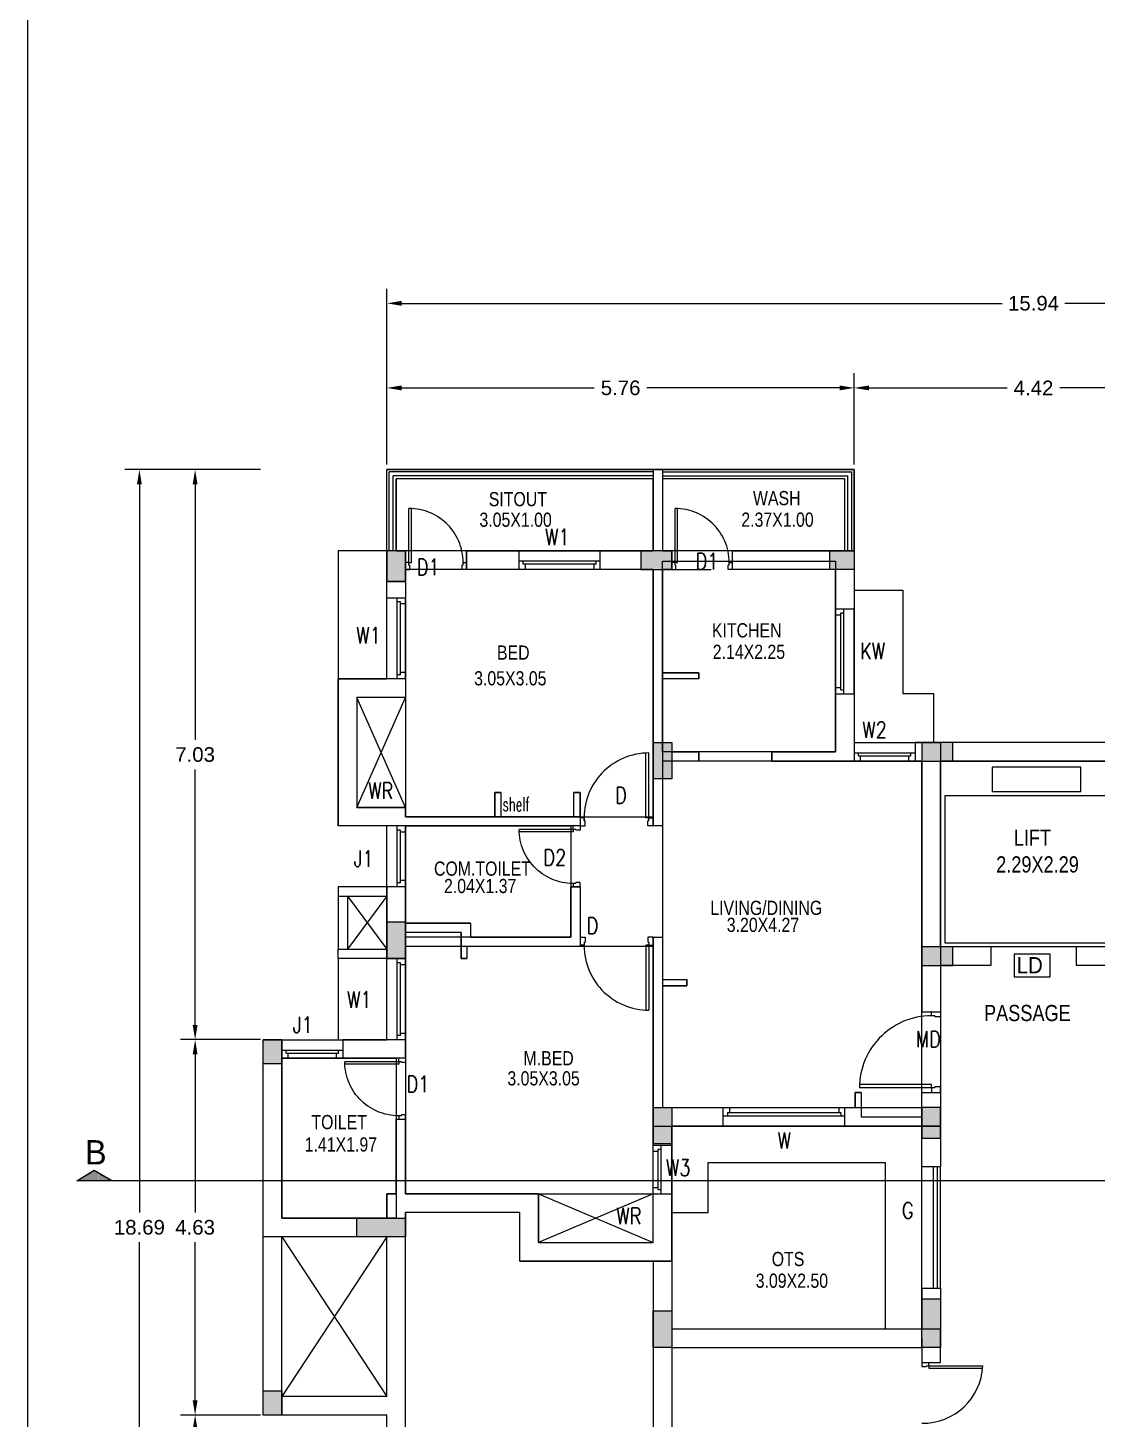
# Model space of a CAD drawing. Header units: metres. Extents: x 10 to 343, y 349 to 530.
# Drawn here: x 227.83 to 241.01, y 434.44 to 451.6 of the extents above; entities that cross this region are included whole.
import ezdxf

# ---------------------------------------------------------------- set-up
doc = ezdxf.new("R2010")
doc.units = ezdxf.units.M
for name, pattern in [('CENTER2', [1.125, 0.75, -0.125, 0.125, -0.125]), ('DASHED2', [0.375, 0.25, -0.125]), ('HIDDEN', [0.375, 0.25, -0.125]), ('HIDDEN2', [0.1875, 0.125, -0.0625])]:
    doc.linetypes.add(name, pattern=pattern)
for name, color, linetype in [('BLK_2_FLR_0_BLT_UP_AREA', 7, 'Continuous'), ('BLK_2_FLR_0_CARPET_AREA', 7, 'Continuous'), ('BLK_2_FLR_0_KITCHEN', 1, 'Continuous'), ('BLK_2_FLR_0_LIFT_1', 30, 'Continuous'), ('BLK_2_FLR_0_REGULAR_ROOM_1', 1, 'Continuous'), ('BLK_2_FLR_0_REGULAR_ROOM_2', 1, 'Continuous'), ('BLK_2_FLR_0_REGULAR_ROOM_3', 1, 'Continuous'), ('BLK_2_FLR_0_UNITFA_3', 234, 'Continuous'), ('BLK_2_FLR_0_WC_BATH_1', 223, 'Continuous'), ('S-COLUMN HATCH', 35, 'HIDDEN'), ('S-COLUMN LINE', 41, 'HIDDEN')]:
    doc.layers.add(name, color=color, linetype=linetype)
doc.styles.add('m', font='micross.ttf', dxfattribs={"width": 0.9, "height": 350})
doc.styles.get("Standard").update_dxf_attribs({"font": 'arial.ttf'})
doc.styles.add('style1', font='micross.ttf')
doc.styles.add('style10', font='micross.ttf', dxfattribs={"width": 0.8, "height": 150})
doc.styles.add('style13', font='romans.shx', dxfattribs={"width": 0.75, "height": 250})
doc.styles.add('style6', font='romans.shx', dxfattribs={"width": 0.8})
doc.dimstyles.get("Standard").update_dxf_attribs({"dimtxt": 0.18, "dimasz": 0.18, "dimexe": 0.18, "dimexo": 0.0625, "dimgap": 0.09, "dimtad": 0, "dimtih": 1, "dimtoh": 1, "dimzin": 0, "dimdsep": 46, "dimtxsty": 'Standard', "dimcen": 0.09, "dimadec": 0, "dimazin": 0, "dimtfac": 1, "dimtofl": 0, "dimtmove": 0, "dimatfit": 3, "dimfxl": 0, "dimtolj": 1, "dimtzin": 0, "dimarcsym": 0})

# ---------------------------------------------------------------- blocks, each defined once
blk = doc.blocks.new('A$C2FFF6C69')
at = {"layer": 'S-COLUMN HATCH', "linetype": 'ByBlock'}
for points in [[(230, -380), (0, -380), (0, 0), (230, 0)], [(5460, 0), (5760, 0), (5760, -230), (5460, -230)], [(10180, 0), (10480, 0), (10480, -230), (10180, -230)], [(15710, 0), (15940, 0), (15940, -380), (15710, -380)], [(3510, 0), (3510, -230), (3130, -230), (3130, 0)], [(12810, 0), (12810, -230), (12430, -230), (12430, 0)], [(3280, -2365), (3510, -2365), (3510, -2815), (3280, -2815)], [(6975, -2365), (6975, -2595), (6595, -2595), (6595, -2365)], [(9345, -2365), (9345, -2595), (8965, -2595), (8965, -2365)], [(12430, -2365), (12660, -2365), (12660, -2815), (12430, -2815)], [(0, -5030), (230, -5030), (230, -4580), (0, -4580)], [(15710, -5030), (15940, -5030), (15940, -4580), (15710, -4580)], [(6975, -4885), (6975, -5115), (6595, -5115), (6595, -4885)], [(9345, -4885), (9345, -5115), (8965, -5115), (8965, -4885)], [(-1525, -6030), (-1295, -6030), (-1295, -6330), (-1525, -6330)], [(17465, -6030), (17235, -6030), (17235, -6330), (17465, -6330)], [(12660, -7245), (12430, -7245), (12430, -6795), (12660, -6795)], [(3510, -7315), (3280, -7315), (3280, -6865), (3510, -6865)], [(6825, -7245), (6595, -7245), (6595, -6865), (6825, -6865)], [(9345, -7245), (9115, -7245), (9115, -6865), (9345, -6865)], [(230, -8230), (-370, -8230), (-370, -8460), (115, -8460), (230, -8460)], [(15710, -8230), (16310, -8230), (16310, -8460), (15825, -8460), (15710, -8460)], [(6825, -9825), (6825, -9225), (6595, -9225), (6595, -9710), (6595, -9825)], [(9345, -9825), (9345, -9225), (9115, -9225), (9115, -9710), (9115, -9825)], [(3510, -9825), (3280, -9825), (3280, -9375), (3510, -9375)], [(12660, -9825), (12430, -9825), (12430, -9375), (12660, -9375)], [(-1525, -10360), (-1295, -10360), (-1295, -10660), (-1525, -10660)], [(17465, -10360), (17235, -10360), (17235, -10660), (17465, -10660)], [(0, -11660), (230, -11660), (230, -12110), (0, -12110)], [(15710, -11660), (15940, -11660), (15940, -12110), (15710, -12110)], [(3280, -13875), (3510, -13875), (3510, -14325), (3280, -14325)], [(6595, -13875), (6825, -13875), (6825, -14325), (6595, -14325)], [(9115, -13875), (9345, -13875), (9345, -14325), (9115, -14325)], [(12430, -13875), (12660, -13875), (12660, -14325), (12430, -14325)], [(230, -16690), (0, -16690), (0, -16310), (230, -16310)], [(3130, -16690), (3130, -16460), (3510, -16460), (3510, -16690)], [(5460, -16460), (5760, -16460), (5760, -16690), (5460, -16690)], [(10180, -16460), (10480, -16460), (10480, -16690), (10180, -16690)], [(12430, -16690), (12430, -16460), (12810, -16460), (12810, -16690)], [(15710, -16310), (15940, -16310), (15940, -16690), (15710, -16690)]]:
    blk.add_hatch(color=256, dxfattribs=at).paths.add_polyline_path(points)
at = {"layer": 'S-COLUMN LINE', "linetype": 'ByBlock'}
for points in [[(0, -380), (230, -380), (230, 0), (0, 0)], [(5460, 0), (5760, 0), (5760, -230), (5460, -230)], [(10180, 0), (10480, 0), (10480, -230), (10180, -230)], [(15940, -380), (15710, -380), (15710, 0), (15940, 0)], [(3510, -230), (3510, 0), (3130, 0), (3130, -230)], [(12430, -230), (12430, 0), (12810, 0), (12810, -230)], [(3280, -2365), (3510, -2365), (3510, -2815), (3280, -2815)], [(6975, -2595), (6975, -2365), (6595, -2365), (6595, -2595)], [(9345, -2595), (9345, -2365), (8965, -2365), (8965, -2595)], [(12430, -2365), (12660, -2365), (12660, -2815), (12430, -2815)], [(0, -5030), (230, -5030), (230, -4580), (0, -4580)], [(15710, -5030), (15940, -5030), (15940, -4580), (15710, -4580)], [(6975, -5115), (6975, -4885), (6595, -4885), (6595, -5115)], [(9345, -5115), (9345, -4885), (8965, -4885), (8965, -5115)], [(-1525, -6030), (-1295, -6030), (-1295, -6330), (-1525, -6330)], [(17465, -6030), (17235, -6030), (17235, -6330), (17465, -6330)], [(12660, -7245), (12430, -7245), (12430, -6795), (12660, -6795)], [(3510, -7315), (3280, -7315), (3280, -6865), (3510, -6865)], [(6595, -7245), (6825, -7245), (6825, -6865), (6595, -6865)], [(9115, -7245), (9345, -7245), (9345, -6865), (9115, -6865)], [(-370, -8460), (-370, -8230), (230, -8230), (230, -8460)], [(16310, -8460), (16310, -8230), (15710, -8230), (15710, -8460)], [(6595, -9225), (6825, -9225), (6825, -9825), (6595, -9825)], [(9115, -9225), (9345, -9225), (9345, -9825), (9115, -9825)], [(3510, -9825), (3280, -9825), (3280, -9375), (3510, -9375)], [(12660, -9825), (12430, -9825), (12430, -9375), (12660, -9375)], [(-1525, -10360), (-1295, -10360), (-1295, -10660), (-1525, -10660)], [(17465, -10360), (17235, -10360), (17235, -10660), (17465, -10660)], [(0, -11660), (230, -11660), (230, -12110), (0, -12110)], [(15710, -11660), (15940, -11660), (15940, -12110), (15710, -12110)], [(3280, -13875), (3510, -13875), (3510, -14325), (3280, -14325)], [(6595, -13875), (6825, -13875), (6825, -14325), (6595, -14325)], [(9115, -13875), (9345, -13875), (9345, -14325), (9115, -14325)], [(12430, -13875), (12660, -13875), (12660, -14325), (12430, -14325)], [(0, -16310), (230, -16310), (230, -16690), (0, -16690)], [(3510, -16460), (3510, -16690), (3130, -16690), (3130, -16460)], [(5460, -16460), (5760, -16460), (5760, -16690), (5460, -16690)], [(10180, -16460), (10480, -16460), (10480, -16690), (10180, -16690)], [(12430, -16460), (12430, -16690), (12810, -16690), (12810, -16460)], [(15940, -16310), (15710, -16310), (15710, -16690), (15940, -16690)]]:
    blk.add_lwpolyline(points, close=True, dxfattribs=at)
blk = doc.blocks.new('*D16')
at = {"color": 0, "lineweight": -2, "ltscale": 400}
for p, q in [((232.253, 446.214), (232.253, 447.339)), ((238.013, 446.214), (238.013, 447.339)), ((232.433, 447.159), (234.809, 447.159)), ((237.833, 447.159), (235.456, 447.159))]:
    blk.add_line(p, q, dxfattribs=at)
at = {"color": 0, "ltscale": 400}
for points in [[(232.433, 447.189), (232.433, 447.129), (232.253, 447.159)], [(237.833, 447.189), (237.833, 447.129), (238.013, 447.159)]]:
    blk.add_solid(points, dxfattribs=at)
at = {"layer": 'Defpoints', "color": 0, "ltscale": 400}
for p in [(238.013, 447.159), (232.253, 446.152), (238.013, 446.152)]:
    blk.add_point(p, dxfattribs=at)
at = {"color": 0, "ltscale": 400, "insert": (235.133, 447.159), "char_height": 0.18, "attachment_point": 5}
blk.add_mtext('\\A1;5.76', dxfattribs=at)
blk = doc.blocks.new('*D17')
at = {"color": 0, "lineweight": -2, "ltscale": 400}
for p, q in [((238.013, 446.214), (238.013, 447.339)), ((242.433, 446.214), (242.433, 447.339)), ((238.193, 447.159), (239.896, 447.159)), ((242.253, 447.159), (240.549, 447.159))]:
    blk.add_line(p, q, dxfattribs=at)
at = {"color": 0, "ltscale": 400}
for points in [[(238.193, 447.189), (238.193, 447.129), (238.013, 447.159)], [(242.253, 447.189), (242.253, 447.129), (242.433, 447.159)]]:
    blk.add_solid(points, dxfattribs=at)
at = {"layer": 'Defpoints', "color": 0, "ltscale": 400}
for p in [(242.433, 447.159), (238.013, 446.152), (242.433, 446.152)]:
    blk.add_point(p, dxfattribs=at)
at = {"color": 0, "ltscale": 400, "insert": (240.223, 447.159), "char_height": 0.18, "attachment_point": 5}
blk.add_mtext('\\A1;4.42', dxfattribs=at)
blk = doc.blocks.new('*D19')
at = {"color": 0, "lineweight": -2, "ltscale": 400}
for p, q in [((232.253, 446.214), (232.253, 448.382)), ((248.193, 446.214), (248.193, 448.382)), ((232.433, 448.202), (239.838, 448.202)), ((248.013, 448.202), (240.607, 448.202))]:
    blk.add_line(p, q, dxfattribs=at)
at = {"color": 0, "ltscale": 400}
for points in [[(232.433, 448.232), (232.433, 448.172), (232.253, 448.202)], [(248.013, 448.232), (248.013, 448.172), (248.193, 448.202)]]:
    blk.add_solid(points, dxfattribs=at)
at = {"layer": 'Defpoints', "color": 0, "ltscale": 400}
for p in [(248.193, 448.202), (232.253, 446.152), (248.193, 446.152)]:
    blk.add_point(p, dxfattribs=at)
at = {"color": 0, "ltscale": 400, "insert": (240.223, 448.202), "char_height": 0.18, "attachment_point": 5}
blk.add_mtext('\\A1;15.94', dxfattribs=at)
blk = doc.blocks.new('*D20')
at = {"color": 0, "lineweight": -2, "ltscale": 400}
for p, q in [((230.693, 446.152), (229.708, 446.152)), ((229.888, 445.972), (229.888, 442.819)), ((229.888, 439.302), (229.888, 442.455)), ((230.693, 439.122), (229.708, 439.122))]:
    blk.add_line(p, q, dxfattribs=at)
at = {"color": 0, "ltscale": 400}
for points in [[(229.858, 445.972), (229.918, 445.972), (229.888, 446.152)], [(229.858, 439.302), (229.918, 439.302), (229.888, 439.122)]]:
    blk.add_solid(points, dxfattribs=at)
at = {"layer": 'Defpoints', "color": 0, "ltscale": 400}
for p in [(230.755, 446.152), (229.888, 439.122), (230.755, 439.122)]:
    blk.add_point(p, dxfattribs=at)
at = {"color": 0, "ltscale": 400, "insert": (229.888, 442.637), "char_height": 0.18, "attachment_point": 5}
blk.add_mtext('\\A1;7.03', dxfattribs=at)
blk = doc.blocks.new('*D21')
at = {"color": 0, "lineweight": -2, "ltscale": 400}
for p, q in [((230.693, 439.122), (229.708, 439.122)), ((229.888, 438.942), (229.888, 436.989)), ((229.888, 434.672), (229.888, 436.625)), ((230.693, 434.492), (229.708, 434.492))]:
    blk.add_line(p, q, dxfattribs=at)
at = {"color": 0, "ltscale": 400}
for points in [[(229.858, 438.942), (229.918, 438.942), (229.888, 439.122)], [(229.858, 434.672), (229.918, 434.672), (229.888, 434.492)]]:
    blk.add_solid(points, dxfattribs=at)
at = {"layer": 'Defpoints', "color": 0, "ltscale": 400}
for p in [(229.888, 439.122), (230.755, 439.122), (230.755, 434.492)]:
    blk.add_point(p, dxfattribs=at)
at = {"color": 0, "ltscale": 400, "insert": (229.888, 436.807), "char_height": 0.18, "attachment_point": 5}
blk.add_mtext('\\A1;4.63', dxfattribs=at)
blk = doc.blocks.new('*D22')
at = {"color": 0, "lineweight": -2, "ltscale": 400}
for p, q in [((230.693, 434.492), (229.708, 434.492)), ((229.888, 434.312), (229.888, 431.659)), ((229.888, 428.642), (229.888, 431.295)), ((230.693, 428.462), (229.708, 428.462))]:
    blk.add_line(p, q, dxfattribs=at)
at = {"color": 0, "ltscale": 400}
for points in [[(229.858, 434.312), (229.918, 434.312), (229.888, 434.492)], [(229.858, 428.642), (229.918, 428.642), (229.888, 428.462)]]:
    blk.add_solid(points, dxfattribs=at)
at = {"layer": 'Defpoints', "color": 0, "ltscale": 400}
for p in [(229.888, 434.492), (230.755, 434.492), (230.755, 428.462)]:
    blk.add_point(p, dxfattribs=at)
at = {"color": 0, "ltscale": 400, "insert": (229.888, 431.477), "char_height": 0.18, "attachment_point": 5}
blk.add_mtext('\\A1;6.03', dxfattribs=at)
blk = doc.blocks.new('*D23')
at = {"color": 0, "lineweight": -2, "ltscale": 400}
for p, q in [((230.693, 446.152), (229.021, 446.152)), ((229.201, 445.972), (229.201, 436.989)), ((229.201, 427.642), (229.201, 436.625)), ((230.693, 427.462), (229.021, 427.462))]:
    blk.add_line(p, q, dxfattribs=at)
at = {"color": 0, "ltscale": 400}
for points in [[(229.171, 445.972), (229.231, 445.972), (229.201, 446.152)], [(229.171, 427.642), (229.231, 427.642), (229.201, 427.462)]]:
    blk.add_solid(points, dxfattribs=at)
at = {"layer": 'Defpoints', "color": 0, "ltscale": 400}
for p in [(230.755, 446.152), (229.201, 427.462), (230.755, 427.462)]:
    blk.add_point(p, dxfattribs=at)
at = {"color": 0, "ltscale": 400, "insert": (229.201, 436.807), "char_height": 0.18, "attachment_point": 5}
blk.add_mtext('\\A1;18.69', dxfattribs=at)

msp = doc.modelspace()

# ---------------------------------------------------------------- hatches: boundary and pattern name
at = {"ltscale": 400}
h = msp.add_hatch(dxfattribs=at)
h.set_pattern_fill('DOTS', color=256, scale=0.1, angle=360, style=0)
h.set_pattern_definition([(1e-14, (324.372027, 454.785127), (0.003125, 0.00625), [0, -0.00625])])
h.paths.add_polyline_path([(228.6424, 437.5124), (228.4291, 437.3814), (228.8686, 437.3814)])

# ---------------------------------------------------------------- linework, layer by layer
for p, q in [((235.5326, 446.1517), (232.2526, 446.1517)), ((232.2526, 445.1517), (232.2526, 446.1517)), ((232.2801, 445.1517), (232.2801, 446.1242)), ((235.5326, 446.1242), (232.2801, 446.1242)), ((235.6476, 446.1517), (235.5326, 446.1517)), ((235.5326, 446.1517), (235.5326, 445.1517)), ((235.6476, 446.1517), (235.6476, 445.1517)), ((238.0126, 446.1517), (235.6476, 446.1517)), ((235.6476, 446.1242), (237.9851, 446.1242)), ((237.9851, 445.1517), (237.9851, 446.1242)), ((238.0126, 445.1517), (238.0126, 446.1517)), ((232.3301, 445.1517), (232.3301, 446.0742)), ((235.5326, 446.0742), (232.3301, 446.0742)), ((235.5326, 446.0367), (232.3676, 446.0367)), ((232.3676, 445.1517), (232.3676, 446.0367)), ((235.6476, 446.0742), (237.9351, 446.0742)), ((237.8976, 446.0367), (235.6476, 446.0367)), ((237.8976, 445.1517), (237.8976, 446.0367)), ((237.9351, 445.1517), (237.9351, 446.0742)), ((232.4826, 445.1517), (232.2526, 445.1517)), ((232.2526, 444.7717), (232.2526, 445.1517)), ((233.2326, 445.1517), (232.4826, 445.1517)), ((232.4826, 444.7717), (232.4826, 445.1517)), ((233.2326, 445.1517), (233.2326, 444.9217)), ((233.8826, 445.1517), (233.2326, 445.1517)), ((233.8826, 444.9217), (233.8826, 445.1517)), ((233.8826, 444.9217), (233.8826, 445.1517)), ((235.5326, 445.1517), (234.8826, 445.1517)), ((234.8826, 444.9217), (234.8826, 445.1517)), ((235.7626, 445.1517), (235.6476, 445.1517)), ((236.5126, 445.1517), (235.7626, 445.1517)), ((235.7626, 444.9217), (235.7626, 445.1517)), ((238.0126, 445.1517), (236.5126, 445.1517)), ((236.5126, 444.9217), (236.5126, 445.1517)), ((238.0126, 445.1517), (238.0126, 444.4367)), ((233.8826, 444.9217), (233.2326, 444.9217)), ((235.5326, 444.9217), (234.8826, 444.9217)), ((235.5326, 444.9217), (235.5326, 441.7567)), ((235.6476, 444.9217), (235.6476, 441.7567)), ((235.7626, 444.9217), (235.6476, 444.9217)), ((237.7826, 444.9217), (236.5126, 444.9217)), ((237.7826, 444.9217), (237.7826, 444.4367)), ((232.4826, 444.7717), (232.2526, 444.7717)), ((232.2526, 444.5717), (232.2526, 444.7717)), ((232.4826, 444.7717), (232.4826, 444.5717)), ((232.2526, 444.5717), (232.4826, 444.5717)), ((237.7826, 444.4367), (238.0126, 444.4367)), ((237.7826, 444.4367), (238.0126, 444.4367)), ((231.6526, 443.5717), (231.6526, 441.7567)), ((232.4826, 443.5717), (231.6526, 443.5717)), ((232.4826, 443.5717), (232.4826, 443.3417)), ((235.6476, 443.6467), (236.0976, 443.6467)), ((236.0976, 443.6467), (235.6476, 443.6467)), ((236.0976, 443.6467), (235.6476, 443.6467)), ((236.0976, 443.5717), (235.6476, 443.5717)), ((236.0976, 443.5717), (236.0976, 443.6467)), ((237.7826, 443.3867), (237.7826, 442.6717)), ((237.7826, 443.3867), (238.0126, 443.3867)), ((238.0126, 443.3867), (238.0126, 442.5567)), ((231.8826, 443.3417), (231.8826, 441.9867)), ((232.4826, 443.3417), (231.8826, 443.3417)), ((232.4826, 443.3417), (232.4826, 441.9867)), ((238.8476, 442.7867), (238.8476, 439.4667)), ((238.8476, 442.7867), (239.0776, 442.7867)), ((239.0776, 442.7867), (239.0776, 439.4667)), ((241.3676, 442.7867), (239.0776, 442.7867)), ((236.0976, 442.6717), (235.7626, 442.6717)), ((236.0976, 442.5567), (235.7626, 442.5567)), ((236.0976, 442.5567), (236.0976, 442.6717)), ((236.9976, 442.6717), (236.9976, 442.5567)), ((236.9976, 442.6717), (237.7826, 442.6717)), ((236.9976, 442.6717), (236.9976, 442.5567)), ((236.9976, 442.6717), (237.7826, 442.6717)), ((236.9976, 442.5567), (238.0126, 442.5567)), ((236.9976, 442.5567), (238.0126, 442.5567)), ((241.3676, 442.5567), (239.0776, 442.5567)), ((233.5826, 442.1717), (233.5826, 441.8717)), ((233.6576, 442.1717), (233.5826, 442.1717)), ((233.6576, 442.1717), (233.6576, 441.8717)), ((234.5576, 441.8717), (234.5576, 442.1717)), ((234.6326, 442.1717), (234.5576, 442.1717)), ((234.6326, 441.8717), (234.6326, 442.1717)), ((232.4826, 441.9867), (231.8826, 441.9867)), ((232.4826, 441.8717), (232.4826, 441.9867)), ((234.6326, 441.8717), (232.4826, 441.8717)), ((234.6326, 441.8717), (234.6326, 441.7567)), ((234.6326, 441.7567), (231.6526, 441.7567)), ((235.6476, 441.7567), (235.5326, 441.7567)), ((232.2526, 441.0067), (231.6526, 441.0067)), ((231.6526, 441.0067), (231.6526, 440.8917)), ((232.4826, 441.0067), (232.2526, 441.0067)), ((232.2526, 441.0067), (232.2526, 440.1217)), ((232.4826, 441.0067), (232.4826, 440.3867)), ((234.5176, 441.0067), (234.5176, 440.3867)), ((234.6326, 441.0067), (234.5176, 441.0067)), ((234.6326, 441.0067), (234.6326, 440.3867)), ((231.6526, 440.8917), (232.2526, 440.8917)), ((233.2826, 440.5567), (232.4826, 440.5567)), ((233.2826, 440.5567), (233.2826, 440.3867)), ((233.1676, 440.4417), (232.4826, 440.4417)), ((233.1676, 440.4417), (233.1676, 440.1217)), ((234.5176, 440.3867), (233.2826, 440.3867)), ((234.6326, 440.3867), (234.6326, 440.2717)), ((234.6326, 440.3867), (234.6326, 440.3867)), ((235.5326, 440.3867), (235.5326, 437.8217)), ((235.5326, 440.3867), (235.6476, 440.3867)), ((235.6476, 440.3867), (235.6476, 438.2867)), ((231.6526, 440.1217), (231.6526, 440.2367)), ((231.6526, 440.2367), (232.2526, 440.2367)), ((232.4826, 440.1217), (231.6526, 440.1217)), ((232.4826, 440.1217), (232.4826, 440.2717)), ((234.6326, 440.2717), (233.1676, 440.2717)), ((233.1676, 440.1217), (233.2376, 440.1217)), ((233.2376, 440.2717), (233.2376, 440.1217)), ((239.6976, 440.2667), (239.0776, 440.2667)), ((239.6976, 440.2667), (239.6976, 440.0367)), ((240.7476, 440.2667), (239.6976, 440.2667)), ((241.3676, 440.2667), (240.7476, 440.2667)), ((240.7476, 440.2667), (240.7476, 440.0367)), ((239.6976, 440.0367), (239.0776, 440.0367)), ((241.3676, 440.0367), (240.7476, 440.0367)), ((235.6476, 439.8617), (235.9476, 439.8617)), ((235.6476, 439.7867), (235.9476, 439.7867)), ((235.9476, 439.7867), (235.9476, 439.8617)), ((238.8476, 439.4667), (239.0776, 439.4667)), ((230.7276, 436.6917), (230.7276, 439.1217)), ((230.9576, 439.1217), (230.7276, 439.1217)), ((230.9576, 436.9217), (230.9576, 439.1217)), ((231.7076, 439.1217), (231.7076, 438.8917)), ((232.4826, 439.1217), (231.7076, 439.1217)), ((232.4826, 438.8917), (232.4826, 439.1217)), ((232.4826, 438.8917), (231.7076, 438.8917)), ((235.6476, 438.2867), (236.3976, 438.2867)), ((236.3976, 438.0567), (236.3976, 438.2867)), ((237.8976, 438.0567), (237.8976, 438.2867)), ((237.8976, 438.2867), (238.0976, 438.2867)), ((239.0776, 438.2867), (239.0776, 438.0567)), ((232.3676, 438.1417), (232.4826, 438.1417)), ((232.3676, 438.1417), (232.3676, 437.2217)), ((232.4826, 437.2217), (232.4826, 438.1417)), ((235.5326, 438.0567), (236.3976, 438.0567)), ((235.7626, 437.8217), (235.7626, 438.0567)), ((237.8976, 438.0567), (239.0776, 438.0567)), ((238.8476, 437.9567), (238.8476, 438.0567)), ((239.0776, 437.9567), (239.0776, 438.0567)), ((235.5326, 437.8217), (235.7626, 437.8217)), ((238.8476, 436.0567), (238.8476, 437.5567)), ((238.8476, 437.5567), (239.0776, 437.5567)), ((238.9901, 436.0567), (238.9901, 437.5567)), ((239.0401, 436.0567), (239.0401, 437.5567)), ((239.0776, 436.0567), (239.0776, 437.5567)), ((232.3676, 437.3814), (232.2526, 437.3814)), ((232.3676, 437.2217), (232.2526, 437.2217)), ((232.2526, 437.2217), (232.2526, 436.9217)), ((234.1226, 437.2217), (232.4826, 437.2217)), ((234.1226, 436.6217), (234.1226, 437.2217)), ((235.5326, 436.6217), (235.5326, 437.2217)), ((235.5326, 437.2217), (235.7626, 437.2217)), ((235.5326, 437.2217), (235.7626, 437.2217)), ((235.5326, 437.2217), (235.5326, 437.2217)), ((235.5326, 437.2217), (235.7626, 437.2217)), ((235.7626, 436.3917), (235.7626, 437.2217)), ((232.3676, 436.9217), (230.9576, 436.9217)), ((233.8926, 436.9917), (232.4826, 436.9917)), ((233.8926, 436.3917), (233.8926, 436.9917)), ((232.3676, 436.6917), (230.7276, 436.6917)), ((234.1226, 436.6217), (235.5326, 436.6217)), ((232.4826, 436.3917), (232.4826, 436.3917)), ((233.8926, 436.3917), (235.7626, 436.3917)), ((238.8476, 436.0567), (238.8476, 435.5567)), ((238.8476, 436.0567), (239.0776, 436.0567)), ((238.8476, 435.3267), (238.8476, 436.0567)), ((239.0776, 436.0567), (239.0776, 435.3267)), ((239.0776, 435.3267), (239.0776, 435.5567))]:
    msp.add_line(p, q, dxfattribs=at)
for p, q in [((232.5243, 445.005), (232.5243, 445.6724)), ((232.5555, 445.005), (232.5555, 445.6717)), ((235.8043, 445.005), (235.8043, 445.6724)), ((235.8355, 445.005), (235.8355, 445.6717)), ((234.8826, 445.1517), (233.8826, 445.1517)), ((232.5243, 445.005), (232.4826, 445.005)), ((232.4826, 444.9217), (232.5347, 444.9217)), ((232.5243, 444.9737), (232.5243, 445.005)), ((232.5243, 445.005), (232.5555, 445.005)), ((232.5243, 444.9737), (232.5347, 444.9737)), ((232.5347, 444.9217), (232.5347, 444.9737)), ((233.191, 444.9737), (233.1805, 444.9737)), ((233.1805, 444.9217), (233.1805, 444.9737)), ((233.2326, 444.9217), (233.1805, 444.9217)), ((233.191, 445.005), (233.2326, 445.005)), ((233.191, 444.9737), (233.191, 445.005)), ((234.8826, 445.0239), (233.8826, 445.0239)), ((234.8826, 444.9217), (233.8826, 444.9217)), ((233.9337, 444.9855), (233.9337, 445.0239)), ((234.8315, 444.9855), (233.9337, 444.9855)), ((233.9593, 444.9217), (233.9593, 444.9855)), ((234.806, 444.9217), (234.806, 444.9855)), ((234.8315, 444.9855), (234.8315, 445.0239)), ((235.8043, 445.005), (235.7626, 445.005)), ((235.7626, 444.9217), (235.8147, 444.9217)), ((235.8043, 444.9737), (235.8043, 445.005)), ((235.8043, 445.005), (235.8355, 445.005)), ((235.8043, 444.9737), (235.8147, 444.9737)), ((235.8147, 444.9217), (235.8147, 444.9737)), ((236.471, 444.9737), (236.4605, 444.9737)), ((236.4605, 444.9217), (236.4605, 444.9737)), ((236.5126, 444.9217), (236.4605, 444.9217)), ((236.471, 445.005), (236.5126, 445.005)), ((236.471, 444.9737), (236.471, 445.005)), ((232.2526, 443.5717), (232.2526, 444.5717)), ((232.3804, 443.5717), (232.3804, 444.5717)), ((232.4826, 443.5717), (232.4826, 444.5717)), ((232.4187, 444.5205), (232.3804, 444.5205)), ((232.4187, 443.6228), (232.4187, 444.5205)), ((232.4826, 444.495), (232.4187, 444.495)), ((237.7826, 443.3867), (237.7826, 444.4367)), ((237.8848, 443.3867), (237.8848, 444.4367)), ((238.0126, 443.3867), (238.0126, 444.4367)), ((237.7826, 444.36), (237.8465, 444.36)), ((237.8465, 443.4378), (237.8465, 444.3855)), ((237.8465, 444.3855), (237.8848, 444.3855)), ((232.4187, 443.6228), (232.3804, 443.6228)), ((232.4826, 443.6483), (232.4187, 443.6483)), ((237.7826, 443.4633), (237.8465, 443.4633)), ((237.8465, 443.4378), (237.8848, 443.4378)), ((238.0126, 442.7867), (238.7626, 442.7867)), ((235.4451, 441.8567), (235.4451, 442.6567)), ((235.4826, 441.8567), (235.4826, 442.6575)), ((238.0126, 442.6589), (238.7626, 442.6589)), ((238.0126, 442.5567), (238.7626, 442.5567)), ((238.0637, 442.6205), (238.0637, 442.6589)), ((238.0637, 442.6205), (238.7115, 442.6205)), ((238.0893, 442.5567), (238.0893, 442.6205)), ((238.686, 442.5567), (238.686, 442.6205)), ((238.7115, 442.6205), (238.7115, 442.6589)), ((234.6826, 441.8567), (234.6326, 441.8567)), ((234.6826, 441.8192), (234.6826, 441.8567)), ((234.6826, 441.8192), (234.6951, 441.8192)), ((234.6951, 441.7567), (234.6951, 441.8192)), ((235.4826, 441.8567), (235.4451, 441.8567)), ((235.4826, 441.8192), (235.4701, 441.8192)), ((235.4701, 441.7567), (235.4701, 441.8192)), ((235.4826, 441.8567), (235.5326, 441.8567)), ((235.4826, 441.8192), (235.4826, 441.8567)), ((232.2526, 441.0067), (232.2526, 441.7567)), ((232.4187, 441.7055), (232.3804, 441.7055)), ((232.4826, 441.68), (232.4187, 441.68)), ((232.4826, 441.0067), (232.4826, 441.7567)), ((234.5493, 441.715), (233.8819, 441.715)), ((234.5493, 441.6837), (233.8826, 441.6837)), ((234.5493, 441.715), (234.5493, 441.7567)), ((234.5805, 441.715), (234.5493, 441.715)), ((234.5493, 441.715), (234.5493, 441.6837)), ((234.5805, 441.715), (234.5805, 441.7046)), ((234.6326, 441.7046), (234.5805, 441.7046)), ((234.6326, 441.7567), (234.6951, 441.7567)), ((234.6326, 441.7567), (234.6326, 441.7046)), ((235.5326, 441.7567), (235.4701, 441.7567)), ((232.4187, 441.0578), (232.3804, 441.0578)), ((232.4826, 441.0833), (232.4187, 441.0833)), ((234.5493, 441.0483), (234.5493, 441.0067)), ((234.5805, 441.0483), (234.5493, 441.0483)), ((234.5805, 441.0483), (234.5805, 441.0587)), ((234.6326, 441.0587), (234.5805, 441.0587)), ((234.6326, 441.0067), (234.6326, 441.0587)), ((234.6326, 440.3867), (234.6951, 440.3867)), ((234.6826, 440.2867), (234.6326, 440.2867)), ((234.6826, 440.3242), (234.6951, 440.3242)), ((234.6826, 440.3242), (234.6826, 440.2867)), ((234.6951, 440.3867), (234.6951, 440.3242)), ((235.4826, 440.2867), (235.4451, 440.2867)), ((235.4451, 440.2867), (235.4451, 439.4867)), ((235.4701, 440.3867), (235.4701, 440.3242)), ((235.5326, 440.3867), (235.4701, 440.3867)), ((235.4826, 440.3242), (235.4701, 440.3242)), ((235.4826, 440.3242), (235.4826, 440.2867)), ((235.4826, 440.2867), (235.4826, 439.4858)), ((235.4826, 440.2867), (235.5326, 440.2867)), ((232.2526, 439.1217), (232.2526, 440.1217)), ((232.3804, 439.1217), (232.3804, 440.1217)), ((232.4826, 439.1217), (232.4826, 440.1217)), ((232.4187, 440.0705), (232.3804, 440.0705)), ((232.4187, 439.1728), (232.4187, 440.0705)), ((232.4826, 440.045), (232.4187, 440.045)), ((238.9665, 439.4161), (238.9665, 439.4717)), ((239.0082, 439.4161), (238.9665, 439.4161)), ((239.0082, 439.4161), (239.0082, 439.4022)), ((239.0776, 439.4717), (239.0776, 439.4022)), ((239.0776, 439.4022), (239.0082, 439.4022)), ((230.9576, 439.1217), (231.7076, 439.1217)), ((232.4187, 439.1728), (232.3804, 439.1728)), ((232.4826, 439.1983), (232.4187, 439.1983)), ((231.0087, 438.9555), (231.0087, 438.9939)), ((231.0343, 438.8917), (231.0343, 438.9555)), ((231.631, 438.8917), (231.631, 438.9555)), ((231.6565, 438.9555), (231.6565, 438.9939)), ((230.9576, 438.8917), (231.7076, 438.8917)), ((232.3993, 438.85), (231.7319, 438.85)), ((232.3993, 438.8187), (231.7326, 438.8187)), ((232.3993, 438.85), (232.3993, 438.8917)), ((232.4305, 438.85), (232.3993, 438.85)), ((232.3993, 438.85), (232.3993, 438.8187)), ((232.4305, 438.85), (232.4305, 438.8396)), ((232.4826, 438.8396), (232.4305, 438.8396)), ((232.4826, 438.8917), (232.4826, 438.8396)), ((238.9665, 438.5689), (238.0776, 438.5689)), ((238.9665, 438.5272), (238.9665, 438.5689)), ((238.9665, 438.5272), (238.0766, 438.5272)), ((238.9665, 438.5272), (238.9665, 438.4717)), ((239.0082, 438.5272), (238.9665, 438.5272)), ((239.0082, 438.5272), (239.0082, 438.5411)), ((239.0776, 438.5411), (239.0082, 438.5411)), ((239.0776, 438.4717), (239.0776, 438.5411)), ((236.3976, 438.2867), (237.8976, 438.2867)), ((236.4487, 438.2228), (237.8465, 438.2228)), ((236.4487, 438.2228), (236.4487, 438.1844)), ((236.4743, 438.2867), (236.4743, 438.2228)), ((237.821, 438.2867), (237.821, 438.2228)), ((237.8465, 438.2228), (237.8465, 438.1844)), ((232.3993, 438.1833), (232.3993, 438.1417)), ((232.4305, 438.1833), (232.3993, 438.1833)), ((232.4305, 438.1833), (232.4305, 438.1937)), ((232.4826, 438.1937), (232.4305, 438.1937)), ((232.4826, 438.1417), (232.4826, 438.1937)), ((236.3976, 438.1844), (237.8976, 438.1844)), ((236.3976, 438.0567), (237.8976, 438.0567)), ((235.5326, 437.2217), (235.5326, 437.8217)), ((235.5326, 437.745), (235.5965, 437.745)), ((235.5965, 437.2728), (235.5965, 437.7705)), ((235.5965, 437.7705), (235.6348, 437.7705)), ((235.6348, 437.2217), (235.6348, 437.8217)), ((235.7626, 437.2217), (235.7626, 437.8217)), ((235.5326, 437.2983), (235.5965, 437.2983)), ((235.5965, 437.2728), (235.6348, 437.2728)), ((238.8476, 435.1417), (238.8476, 435.0896)), ((238.931, 435.1), (238.931, 435.1417)), ((238.8476, 435.0896), (238.8997, 435.0896)), ((238.8997, 435.1), (238.931, 435.1)), ((238.8997, 435.1), (238.8997, 435.0896)), ((238.931, 435.1), (239.5984, 435.1)), ((238.931, 435.1), (238.931, 435.0687)), ((238.931, 435.0687), (239.5976, 435.0687))]:
    msp.add_line(p, q)
at = {"linetype": 'DASHED2', "ltscale": 400}
for p, q in [((232.2526, 445.1517), (231.6526, 445.1517)), ((231.6526, 445.1517), (231.6526, 443.5717)), ((238.0126, 444.6667), (238.6126, 444.6667)), ((238.6126, 444.6667), (238.6126, 443.3867)), ((238.9926, 443.3867), (238.6126, 443.3867)), ((238.9926, 442.7867), (238.9926, 443.3867)), ((232.3804, 441.0067), (232.3804, 441.7567)), ((232.4187, 441.0578), (232.4187, 441.7055)), ((231.6526, 440.1217), (231.6526, 439.1217)), ((230.9576, 438.9939), (231.7076, 438.9939)), ((231.0087, 438.9555), (231.6565, 438.9555)), ((236.2126, 436.9917), (236.2126, 437.6067)), ((236.2126, 437.6067), (238.3976, 437.6067)), ((238.3976, 435.5567), (238.3976, 437.6067)), ((232.4826, 436.3917), (232.4826, 436.9917)), ((235.7626, 436.9917), (236.2126, 436.9917)), ((230.7276, 434.4917), (230.7276, 436.6917)), ((230.9576, 434.4917), (230.9576, 436.6917)), ((232.2526, 434.7217), (232.2526, 436.6917)), ((232.4826, 433.4567), (232.4826, 436.3917)), ((235.5326, 436.3917), (235.5326, 435.3267)), ((235.7626, 436.3917), (235.7626, 435.5567)), ((235.7626, 435.5567), (239.0776, 435.5567)), ((235.5326, 435.3267), (235.5326, 431.8567)), ((235.7626, 435.3267), (238.8476, 435.3267)), ((235.7626, 435.3267), (235.7626, 427.4617)), ((232.2526, 434.7217), (230.9576, 434.7217)), ((232.2526, 434.4917), (230.9576, 434.4917)), ((232.2526, 433.4917), (232.2526, 434.4917))]:
    msp.add_line(p, q, dxfattribs=at)
at = {"linetype": 'HIDDEN2', "ltscale": 800}
msp.add_line((235.6476, 444.9217), (236.2476, 444.9217), dxfattribs=at)
at = {"linetype": 'CENTER2', "ltscale": 400}
for p, q in [((231.8826, 441.9867), (232.4826, 443.3417)), ((232.4826, 441.9867), (231.8826, 443.3417)), ((252.0132, 437.3814), (228.4291, 437.3814)), ((235.5326, 437.2217), (234.1226, 436.6217)), ((234.1226, 437.2217), (235.5326, 436.6217)), ((232.2526, 436.6917), (230.9576, 434.7217)), ((230.9576, 436.6917), (232.2526, 434.7217))]:
    msp.add_line(p, q, dxfattribs=at)
at = {"linetype": 'Continuous', "ltscale": 300}
for p, q in [((231.6526, 440.8917), (231.6526, 440.2367)), ((231.7676, 440.8917), (232.2526, 440.2367)), ((231.7676, 440.8917), (231.7676, 440.2367)), ((232.2526, 440.8917), (231.7676, 440.2367))]:
    msp.add_line(p, q, dxfattribs=at)
at = {"linetype": 'Continuous'}
for p, q in [((238.0226, 438.4717), (238.0226, 438.2867)), ((238.0976, 438.4717), (238.0226, 438.4717)), ((238.0976, 438.4717), (238.0976, 438.1717)), ((238.8476, 437.5567), (238.8476, 438.4717)), ((238.8476, 438.4717), (239.0776, 438.4717)), ((239.0776, 438.4717), (239.0776, 437.5567)), ((238.0976, 438.1717), (238.8476, 438.1717)), ((238.8476, 435.4417), (238.8476, 435.1417)), ((239.0776, 435.1417), (239.0776, 435.3267)), ((238.8476, 435.1417), (239.0776, 435.1417))]:
    msp.add_line(p, q, dxfattribs=at)
for points in [[(227.826, 479.8415), (302.8307, 479.8415), (302.8307, 423.3577), (227.826, 423.3577)], [(240.4292, 440.1778), (239.9857, 440.1778), (239.9857, 439.8979), (240.4292, 439.8979)], [(240.4292, 440.1778), (239.9857, 440.1778), (239.9857, 439.8979), (240.4292, 439.8979)]]:
    msp.add_lwpolyline(points, close=True)
at = {"ltscale": 400}
for points in [[(235.6476, 445.1517), (235.7626, 445.1517), (235.7626, 444.9217), (235.6476, 444.9217)], [(235.6476, 445.1517), (235.7626, 445.1517), (235.7626, 444.9217), (235.6476, 444.9217)], [(235.6476, 445.1517), (235.7626, 445.1517), (235.7626, 444.9217), (235.6476, 444.9217)], [(238.8476, 442.7867), (238.7626, 442.7867), (238.7626, 442.5567), (238.8476, 442.5567)], [(228.4291, 437.3814), (228.6424, 437.5124), (228.8686, 437.3814)]]:
    msp.add_lwpolyline(points, dxfattribs=at)
for points in [[(240.8051, 442.4831), (239.7123, 442.4831), (239.7123, 442.1805), (240.8051, 442.1805)], [(241.3176, 442.1272), (239.1276, 442.1272), (239.1276, 440.3167), (241.3176, 440.3167)]]:
    msp.add_lwpolyline(points, close=True, dxfattribs=at)
at = {"linetype": 'HIDDEN', "ltscale": 400}
for centre, radius, start, end in [((232.5243, 445.005), 0.6674, 357.31623, 90), ((235.8043, 445.005), 0.6674, 357.31623, 90), ((235.4826, 441.8567), 0.8009, 90, 182.68377), ((235.4826, 440.2867), 0.8009, 177.31623, 270), ((238.9665, 438.5272), 0.8899, 87.31623, 180), ((238.8576, 435.1331), 0.7415, 269.23137, 357.43969)]:
    msp.add_arc(centre, radius, start, end, dxfattribs=at)
at = {"linetype": 'HIDDEN', "ltscale": 400, "extrusion": (0, 0, -1)}
for centre in [(234.5493, 441.715), (232.3993, 438.85)]:
    msp.add_ellipse(centre, major_axis=(-0.4719, 0.4719), ratio=1, start_param=3.8801503, end_param=5.4977871, dxfattribs=at)
at = {"layer": 'BLK_2_FLR_0_BLT_UP_AREA', "color": 7}
msp.add_lwpolyline([(231.2826, 436.6917), (230.7276, 436.6917), (230.7276, 439.1217), (232.2526, 439.1217), (232.2526, 441.7567), (231.6526, 441.7567), (231.6526, 443.5717), (232.2526, 443.5717), (232.2526, 446.1517), (238.0126, 446.1517), (238.0126, 442.7867), (239.0776, 442.7867), (239.0776, 438.0567), (235.7626, 438.0567), (235.7626, 436.3917), (233.8926, 436.3917), (233.8926, 436.9917), (232.4826, 436.9917), (232.4826, 436.6917)], close=True, dxfattribs=at)
at = {"layer": 'BLK_2_FLR_0_CARPET_AREA', "color": 7, "ltscale": 400}
msp.add_lwpolyline([(235.7626, 442.5567), (235.7626, 442.3367), (235.6476, 442.3367), (235.6476, 441.7567), (235.5326, 441.7567), (235.5326, 444.9217), (233.2326, 444.9217), (233.2326, 445.1517), (235.5326, 445.1517), (235.5326, 446.0367), (232.3676, 446.0367), (232.3676, 445.1517), (232.4826, 445.1517), (232.4826, 443.3417), (231.8826, 443.3417), (231.8826, 441.9867), (232.4826, 441.9867), (232.4826, 441.8717), (233.5826, 441.8717), (233.5826, 442.1717), (233.6576, 442.1717), (233.6576, 441.8717), (234.5576, 441.8717), (234.5576, 442.1717), (234.6326, 442.1717), (234.6326, 441.7567), (232.4826, 441.7567), (232.4826, 440.5567), (233.2826, 440.5567), (233.2826, 440.3867), (234.5176, 440.3867), (234.5176, 441.0067), (234.6326, 441.0067), (234.6326, 440.2717), (233.2376, 440.2717), (233.2376, 440.1217), (233.1676, 440.1217), (233.1676, 440.4417), (232.4826, 440.4417), (232.4826, 438.8917), (230.9576, 438.8917), (230.9576, 436.9217), (232.2526, 436.9217), (232.2526, 437.2217), (232.3676, 437.2217), (232.3676, 438.1417), (232.4826, 438.1417), (232.4826, 437.2217), (234.1226, 437.2217), (234.1226, 436.6217), (235.5326, 436.6217), (235.5326, 440.3867), (235.6476, 440.3867), (235.6476, 439.8617), (235.9476, 439.8617), (235.9476, 439.7867), (235.6476, 439.7867), (235.6476, 438.2867), (238.0226, 438.2867), (238.0226, 438.4717), (238.0976, 438.4717), (238.0976, 438.1717), (238.8476, 438.1717), (238.8476, 439.4667), (238.8476, 442.5567), (236.9976, 442.5567), (236.9976, 442.6717), (237.7826, 442.6717), (237.7826, 444.9217), (236.5126, 444.9217), (236.5126, 445.1517), (237.8976, 445.1517), (237.8976, 446.0367), (235.6476, 446.0367), (235.6476, 445.1517), (235.7626, 445.1517), (235.7626, 444.9217), (235.6476, 444.9217), (235.6476, 443.6467), (236.0976, 443.6467), (236.0976, 443.5717), (235.6476, 443.5717), (235.6476, 442.7867), (235.7626, 442.7867), (235.7626, 442.6717), (236.0976, 442.6717), (236.0976, 442.5567)], close=True, dxfattribs=at)
at = {"layer": 'BLK_2_FLR_0_KITCHEN', "color": 1, "ltscale": 0.5}
msp.add_lwpolyline([(235.6476, 445.023), (237.7826, 445.023), (237.7826, 442.6717), (235.6476, 442.6717)], close=True, dxfattribs=at)
at = {"layer": 'BLK_2_FLR_0_LIFT_1', "color": 30}
msp.add_lwpolyline([(239.0776, 442.5567), (241.3676, 442.5567), (241.3676, 440.2667), (239.0776, 440.2667)], close=True, dxfattribs=at)
at = {"layer": 'BLK_2_FLR_0_REGULAR_ROOM_1', "color": 1, "ltscale": 0.5}
msp.add_lwpolyline([(235.6476, 438.2867), (238.8476, 438.2867), (238.8476, 442.5567), (235.6476, 442.5567)], close=True, dxfattribs=at)
at = {"layer": 'BLK_2_FLR_0_REGULAR_ROOM_2', "color": 1, "ltscale": 0.5}
msp.add_lwpolyline([(232.4826, 437.2217), (235.5326, 437.2217), (235.5326, 440.2717), (232.4826, 440.2717)], close=True, dxfattribs=at)
at = {"layer": 'BLK_2_FLR_0_REGULAR_ROOM_3', "color": 1, "ltscale": 0.5}
msp.add_lwpolyline([(232.4826, 441.8717), (235.5326, 441.8717), (235.5326, 444.9217), (232.4826, 444.9217)], close=True, dxfattribs=at)
at = {"layer": 'BLK_2_FLR_0_UNITFA_3', "color": 234, "ltscale": 0.5}
msp.add_lwpolyline([(233.8926, 436.3917), (233.8926, 436.9917), (232.4826, 436.9917), (232.4826, 436.6917), (230.7276, 436.6917), (230.7276, 439.1217), (232.2526, 439.1217), (232.2526, 441.7567), (231.6526, 441.7567), (231.6526, 443.5717), (232.2526, 443.5717), (232.2526, 446.1517), (238.0126, 446.1517), (238.0126, 442.7867), (239.0776, 442.7867), (239.0776, 438.0567), (235.7626, 438.0567), (235.7626, 436.3917)], close=True, dxfattribs=at)
at = {"layer": 'BLK_2_FLR_0_WC_BATH_1', "color": 223, "ltscale": 0.5}
for points in [[(234.5176, 441.7567), (234.5176, 440.3867), (232.4826, 440.3867), (232.4826, 441.7567)], [(232.3676, 436.9217), (230.9576, 436.9217), (230.9576, 438.8917), (232.3676, 438.8917)]]:
    msp.add_lwpolyline(points, close=True, dxfattribs=at)

# ---------------------------------------------------------------- block references
at = {"ltscale": 400, "xscale": 0.001, "yscale": 0.001, "zscale": 0.001}
msp.add_blockref('A$C2FFF6C69', (232.2526, 445.1517), dxfattribs=at)

# ---------------------------------------------------------------- texts
for s, height, style, width, p in [('SITOUT', 0.175, 'm', 0.8, (233.508, 445.6999)), ('WASH', 0.175, 'm', 0.8, (236.7645, 445.7127)), ('3.05X1.00', 0.175, 'm', 0.8, (233.3929, 445.4462)), ('2.37X1.00', 0.175, 'm', 0.8, (236.621, 445.4474)), (' W1', 0.2, 'style13', 0.8, (234.0935, 445.2201)), (' D1', 0.2, 'style13', 0.8, (235.9476, 444.9217)), (' D1', 0.2, 'style13', 0.8, (232.5108, 444.8496)), ('KITCHEN', 0.175, 'm', 0.8, (236.2582, 444.0821)), (' W1', 0.2, 'style13', 0.8, (231.7655, 444.0071)), ('BED ', 0.175, 'm', 0.8, (233.6092, 443.8076)), ('2.14X2.25', 0.175, 'm', 0.8, (236.2688, 443.8175)), ('KW', 0.2, 'style13', 0.8, (238.0853, 443.8138)), ('3.05X3.05', 0.175, 'm', 0.8, (233.3273, 443.4908)), (' W2', 0.2, 'style13', 0.8, (238.0027, 442.8419)), ('WR', 0.2, 'style13', 0.8, (232.0219, 442.0913)), (' D', 0.2, 'style13', 0.8, (234.9557, 442.0354)), ('shelf', 0.175, 'style6', 0.6, (233.6777, 441.9389)), ('LIFT ', 0.2, 'm', 0.8, (239.979, 441.5123)), ('J1 ', 0.2, 'style13', 0.8, (231.842, 441.2542)), ('COM.TOILET', 0.175, 'm', 0.8, (232.8325, 441.1439)), (' D2', 0.2, 'style13', 0.8, (234.0718, 441.2681)), ('2.29X2.29', 0.2, 'm', 0.8, (239.7626, 441.183)), ('2.04X1.37', 0.175, 'm', 0.8, (232.9562, 440.9295)), ('LIVING/DINING', 0.175, 'm', 0.8, (236.2377, 440.66)), (' D', 0.2, 'style13', 0.8, (234.6051, 440.4273)), ('3.20X4.27', 0.175, 'm', 0.8, (236.4417, 440.4502)), ('LD', 0.2, 'style1', 0.9, (240.0154, 439.9402)), (' W1', 0.2, 'style13', 0.8, (231.6526, 439.5159)), ('PASSAGE', 0.2, 'm', 0.8, (239.613, 439.3502)), ('J1 ', 0.2, 'style13', 0.8, (231.0911, 439.205)), (' MD', 0.2, 'style13', 0.8, (238.6621, 439.0273)), ('M.BED ', 0.175, 'm', 0.8, (233.9361, 438.805)), ('3.05X3.05', 0.175, 'm', 0.8, (233.7375, 438.5576)), (' D1', 0.2, 'style13', 0.8, (232.3854, 438.4741)), ('TOILET', 0.175, 'm', 0.8, (231.3214, 438.0177)), ('B ', 0.3, 'style10', 0.95, (228.5314, 437.5825)), ('1.41X1.97', 0.175, 'm', 0.8, (231.2392, 437.742)), ('W', 0.2, 'style13', 0.8, (237.0696, 437.7782)), (' W3', 0.2, 'style13', 0.8, (235.5836, 437.4425)), ('WR', 0.2, 'style13', 0.8, (235.0813, 436.8478)), ('G', 0.2, 'style13', 0.8, (238.6012, 436.9157)), ('OTS', 0.175, 'm', 0.8, (236.9957, 436.3294)), ('3.09X2.50', 0.175, 'm', 0.8, (236.7985, 436.0618))]:
    msp.add_text(s, height=height, dxfattribs=dict(style=style, width=width)).set_placement(p)

# ---------------------------------------------------------------- dimensions: what is measured, and where the dimension line sits
at = {"ltscale": 400}
for p1, p2, distance, picture, middle in [((232.2526, 446.1517), (248.1926, 446.1517), 2.0499, '*D19', (240.2226, 448.2015)), ((232.2526, 446.1517), (238.0126, 446.1517), 1.0072, '*D16', (235.1326, 447.1589)), ((238.0126, 446.1517), (242.4326, 446.1517), 1.0072, '*D17', (240.2226, 447.1589)), ((230.7551, 446.1517), (230.7551, 427.4617), -1.5546, '*D23', (229.2005, 436.8067)), ((230.7551, 446.1517), (230.7551, 439.1217), -0.8668, '*D20', (229.8883, 442.6367)), ((230.7551, 434.4917), (230.7551, 439.1217), 0.8668, '*D21', (229.8883, 436.8067)), ((230.7551, 428.4617), (230.7551, 434.4917), 0.8668, '*D22', (229.8883, 431.4767))]:
    dim = msp.add_aligned_dim(p1=p1, p2=p2, distance=distance, dimstyle='Standard', dxfattribs=at)
    dim.commit()
    dim.dimension.update_dxf_attribs({"geometry": picture, "text_midpoint": middle})

doc.saveas('drawing.dxf')
